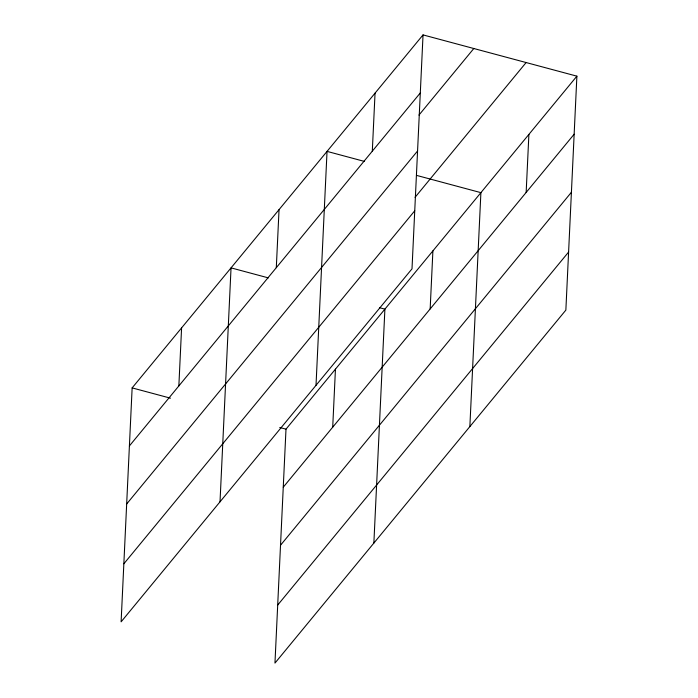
<?xml version="1.0" encoding="UTF-8"?>
<svg xmlns="http://www.w3.org/2000/svg" width="698" height="698" viewBox="0 0 698 698"><rect width="100%" height="100%" fill="white"/><g stroke="black" fill="none" stroke-linecap="round" stroke-linejoin="round"><path stroke-width="1.05" d="M423.04 34.9L132.14 387.896L121.112 621.839L412.003 268.843L423.04 34.9L576.888 76.161L565.86 310.104L274.96 663.1L285.997 429.157L576.888 76.161M178.854 385.924L181.593 327.886M220.018 501.818L231.047 267.875L268.346 277.883M276.303 267.674L279.043 209.636M316.011 385.331L327.039 151.387L364.347 161.395M332.71 427.185L335.45 369.146M372.304 151.187L375.044 93.148M373.866 543.079L384.903 309.135L379.721 307.748M430.16 308.935L432.9 250.896M469.859 426.591L480.896 192.648L416.523 175.381M526.152 192.447L528.892 134.409M129.4 445.935L420.301 92.939M418.957 115.083L473.811 48.52M126.67 503.982L417.561 150.986M415.04 197.342L526.118 62.55M123.843 563.792L414.743 210.796M283.257 487.195L574.157 134.199M280.517 545.243L571.418 192.247M277.699 605.053L568.6 252.057M132.14 387.896L170.478 398.174M279.776 427.49L285.997 429.157"/></g></svg>
